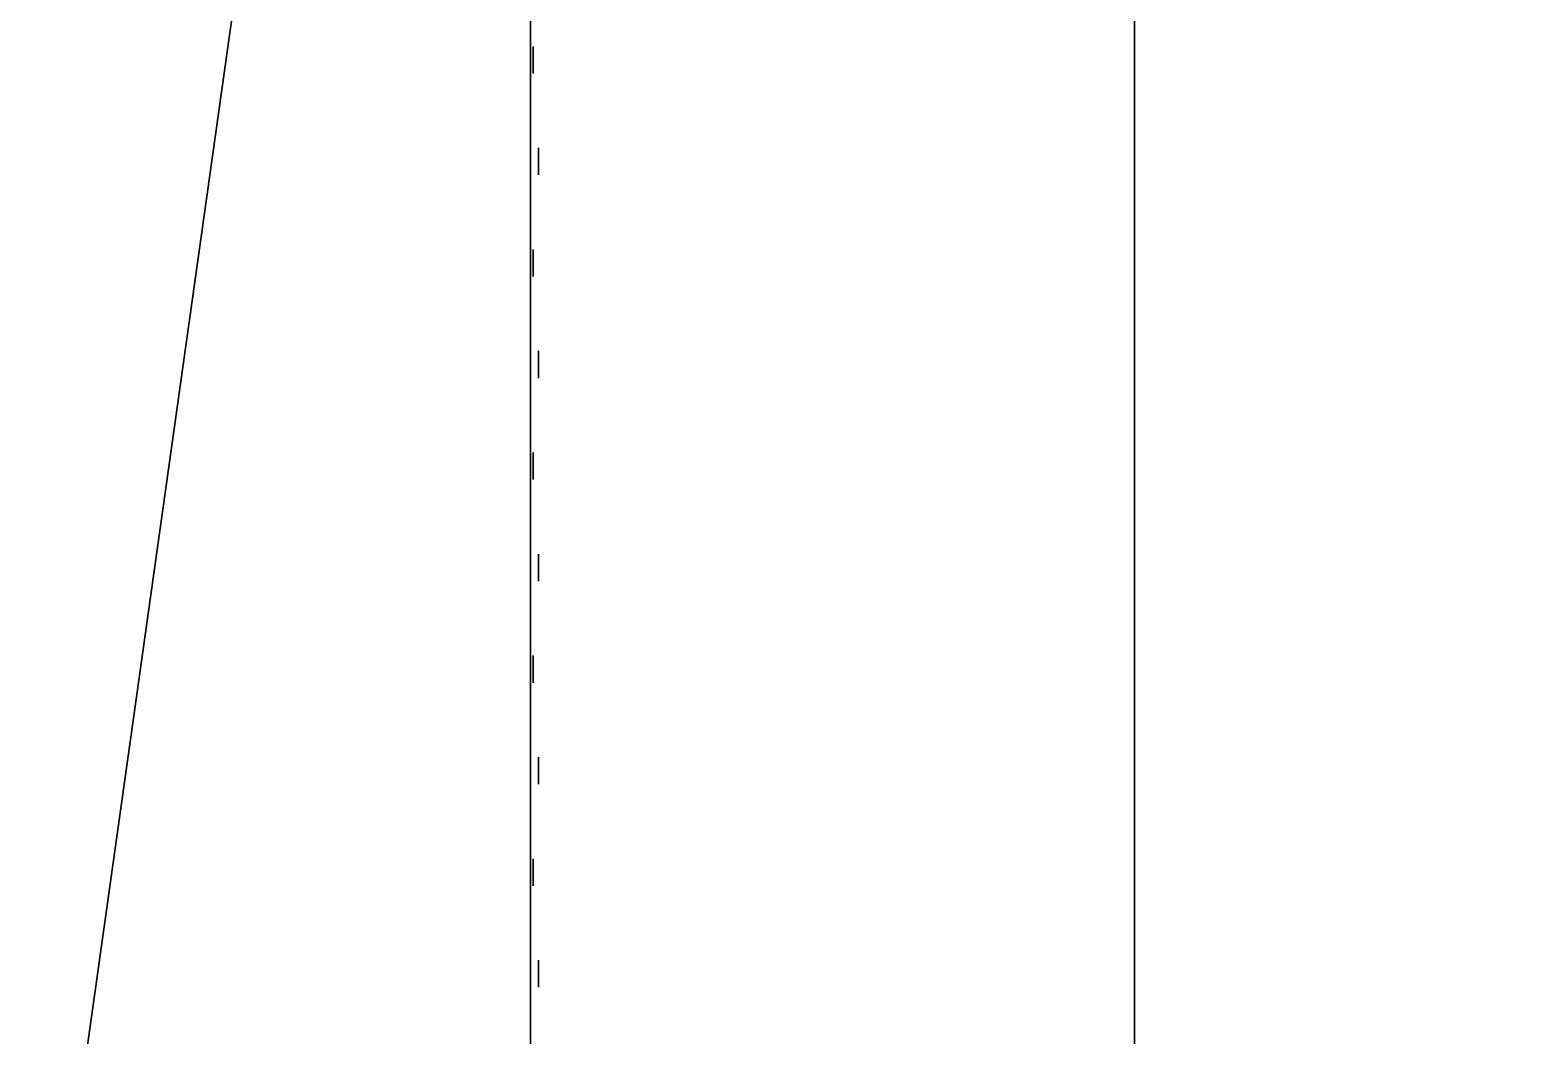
# Model space of a CAD drawing. Extents: x 0 to 67.4, y -34.2 to 0.
# Drawn here: x 56.35 to 61.89, y -28.01 to -24.3 of the extents above; entities that cross this region are included whole.
import ezdxf

# ---------------------------------------------------------------- set-up
doc = ezdxf.new("R2010")
doc.units = 0
doc.layers.get('0').update_dxf_attribs({"linetype": 'CONTINUOUS'})

msp = doc.modelspace()

# ---------------------------------------------------------------- meshes
at = {"color": 253, "linetype": 'BYBLOCK'}
mesh = msp.add_polyface(dxfattribs=at)
corners = [(44.451, -18.6555, 1.8039), (44.451, -16.4055, 1.8039), (44.451, -18.6555, 2.1789), (44.451, -16.4055, 2.1789), (42.201, -16.4055, 1.8039), (42.201, -16.4055, 2.1789), (42.201, -18.6555, 1.8039), (42.201, -18.6555, 2.1789), (44.326, -18.5305, 2.1789), (44.326, -16.5305, 2.1789), (44.326, -18.5305, 2.3039), (44.326, -16.5305, 2.3039), (42.326, -16.5305, 2.1789), (42.326, -16.5305, 2.3039), (42.326, -18.5305, 2.1789), (42.326, -18.5305, 2.3039), (44.451, -32.4055, 1.8039), (44.451, -30.1555, 1.8039), (44.451, -32.4055, 2.1789), (44.451, -30.1555, 2.1789), (42.201, -30.1555, 1.8039), (42.201, -30.1555, 2.1789), (42.201, -32.4055, 1.8039), (42.201, -32.4055, 2.1789), (44.326, -32.2805, 2.1789), (44.326, -30.2805, 2.1789), (44.326, -32.2805, 2.3039), (44.326, -30.2805, 2.3039), (42.326, -30.2805, 2.1789), (42.326, -30.2805, 2.3039), (42.326, -32.2805, 2.1789), (42.326, -32.2805, 2.3039), (58.201, -18.6555, 1.8039), (58.201, -16.4055, 1.8039), (58.201, -18.6555, 2.1789), (58.201, -16.4055, 2.1789), (55.951, -16.4055, 1.8039), (55.951, -16.4055, 2.1789), (55.951, -18.6555, 1.8039), (55.951, -18.6555, 2.1789), (58.076, -18.5305, 2.1789), (58.076, -16.5305, 2.1789), (58.076, -18.5305, 2.3039), (58.076, -16.5305, 2.3039), (56.076, -16.5305, 2.1789), (56.076, -16.5305, 2.3039), (56.076, -18.5305, 2.1789), (56.076, -18.5305, 2.3039), (56.076, -32.2805, 2.1789), (55.951, -32.4055, 2.1789), (58.076, -32.2805, 2.1789), (58.201, -32.4055, 2.1789), (56.076, -30.2805, 2.1789), (55.951, -30.1555, 2.1789), (58.076, -30.2805, 2.1789), (58.201, -30.1555, 2.1789), (58.076, -32.2805, 2.3039), (58.076, -30.2805, 2.3039), (56.076, -30.2805, 2.3039), (56.076, -32.2805, 2.3039), (58.201, -32.4055, 1.8039), (58.201, -30.1555, 1.8039), (55.951, -30.1555, 1.8039), (55.951, -32.4055, 1.8039)]
mesh.append_faces([[corners[k] for k in face] for face in [(0, 1, 2), (1, 4, 3), (4, 6, 5), (6, 0, 7), (8, 9, 10), (9, 12, 11), (12, 14, 13), (14, 8, 15), (9, 3, 12), (5, 12, 3), (14, 7, 8), (2, 8, 7), (16, 17, 18), (17, 20, 19), (20, 22, 21), (22, 16, 23), (24, 25, 26), (25, 28, 27), (28, 30, 29), (30, 24, 31), (25, 19, 28), (21, 28, 19), (30, 23, 24), (18, 24, 23), (32, 33, 34), (33, 36, 35), (36, 38, 37), (38, 32, 39), (40, 41, 42), (41, 44, 43), (44, 46, 45), (46, 40, 47), (41, 35, 44), (37, 44, 35), (46, 39, 40), (34, 40, 39), (48, 49, 50), (51, 50, 49), (54, 55, 52), (53, 52, 55), (50, 54, 56), (54, 52, 57), (52, 48, 58), (48, 50, 59), (60, 61, 51), (61, 62, 55), (62, 63, 53), (63, 60, 49)]], dxfattribs={"vtx1": -1, "color": 253})
mesh.append_faces([[corners[k] for k in face] for face in [(1, 3, 2), (4, 5, 3), (6, 7, 5), (0, 2, 7), (9, 11, 10), (12, 13, 11), (14, 15, 13), (8, 10, 15), (8, 2, 3), (3, 9, 8), (12, 5, 7), (7, 14, 12), (17, 19, 18), (20, 21, 19), (22, 23, 21), (16, 18, 23), (25, 27, 26), (28, 29, 27), (30, 31, 29), (24, 26, 31), (24, 18, 19), (19, 25, 24), (28, 21, 23), (23, 30, 28), (33, 35, 34), (36, 37, 35), (38, 39, 37), (32, 34, 39), (41, 43, 42), (44, 45, 43), (46, 47, 45), (40, 42, 47), (40, 34, 35), (35, 41, 40), (44, 37, 39), (39, 46, 44), (52, 53, 49), (49, 48, 52), (50, 51, 55), (55, 54, 50), (54, 57, 56), (52, 58, 57), (48, 59, 58), (50, 56, 59), (61, 55, 51), (62, 53, 55), (63, 49, 53), (60, 51, 49)]], dxfattribs={"vtx2": -1, "color": 253})
at = {"color": 0, "linetype": 'BYBLOCK'}
mesh = msp.add_polyface(dxfattribs=at)
corners = [(60.431, -34.1845, 3.6155), (60.431, -34.1845, 2.8655), (67.431, -34.1845, 1.8039), (67.431, -34.1845, 2.5539), (60.431, -16.4345, 2.8655), (60.431, -16.4345, 3.6155), (67.431, -16.4345, 2.5539), (55.951, -32.4055, 2.3039), (58.201, -32.4055, 2.3039), (55.951, -32.4055, 4.5539), (58.201, -32.4055, 4.5539), (58.201, -16.4055, 2.3039), (58.201, -16.4055, 4.5539), (56.047, -24.4055, 7.3289), (55.8926, -20.7241, 7.4289), (56.0418, -24.4055, 7.4289), (56.0418, -24.4055, 20.0039), (56.047, -24.4055, 20.1039), (55.8926, -28.087, 20.0039), (55.8958, -28.0877, 20.1039), (55.4461, -31.7443, 20.0039), (55.4433, -31.7451, 20.1039), (55.9258, -28.0877, 20.1039), (56.077, -24.4055, 20.1039), (56.0447, -24.4055, 20.4039), (55.8935, -28.2113, 20.4039), (55.4733, -31.7451, 20.1039), (55.441, -31.993, 20.4039), (56.1015, -24.4055, 18.9039), (55.9697, -21.1506, 18.9039), (56.0718, -24.4055, 20.0039), (55.9226, -28.087, 20.0039), (55.9697, -27.6605, 18.9039), (55.5751, -30.8941, 18.9039), (55.4761, -31.7443, 20.0039), (55.441, -28.1993, 20.4039), (55.441, -24.4055, 20.4039), (55.8926, -20.7241, 20.0039), (55.9239, -27.7063, 18.7742), (55.5497, -30.7319, 18.7742), (56.063, -24.4055, 18.7742), (56.0447, -24.4055, 7.0289), (55.8935, -28.2113, 7.0289), (55.441, -28.1993, 7.0289), (55.441, -24.4055, 7.0289), (55.9226, -28.087, 7.4289), (55.9697, -27.6605, 8.5289), (55.5751, -30.8941, 8.5289), (55.4761, -31.7443, 7.4289), (56.0718, -24.4055, 7.4289), (56.1015, -24.4055, 8.5289), (55.9697, -21.1506, 8.5289), (55.9258, -28.0877, 7.3289), (55.4733, -31.7451, 7.3289), (55.441, -31.993, 7.0289), (56.077, -24.4055, 7.3289), (55.8958, -28.0877, 7.3289), (55.8926, -28.087, 7.4289), (55.4461, -31.7443, 7.4289), (55.4433, -31.7451, 7.3289), (55.9239, -27.7063, 8.6586), (55.5497, -30.7319, 8.6586), (56.063, -24.4055, 8.6586)]
mesh.append_faces([[corners[k] for k in face] for face in [(16, 17, 18), (18, 19, 20), (32, 31, 33), (38, 32, 39), (40, 32, 38), (45, 47, 48), (42, 53, 54), (41, 52, 42), (56, 58, 59), (13, 57, 56), (46, 61, 47), (51, 62, 50)]], dxfattribs={"vtx0": -1, "vtx1": -1, "color": 0})
mesh.append_faces([[corners[k] for k in face] for face in [(13, 14, 15), (36, 35, 24), (43, 44, 41)]], dxfattribs={"vtx0": -1, "vtx1": -1, "vtx2": -1, "color": 0})
mesh.append_faces([[corners[k] for k in face] for face in [(18, 17, 19), (20, 19, 21), (22, 24, 25), (26, 25, 27), (33, 31, 34), (17, 16, 37), (39, 32, 33), (40, 29, 28), (45, 46, 47), (56, 57, 58), (13, 15, 57), (46, 60, 61), (46, 62, 60)]], dxfattribs={"vtx0": -1, "vtx2": -1, "color": 0})
mesh.append_faces([[corners[k] for k in face] for face in [(1, 0, 4), (0, 3, 5), (3, 2, 6), (7, 8, 9), (8, 11, 10)]], dxfattribs={"vtx1": -1, "color": 0})
mesh.append_faces([[corners[k] for k in face] for face in [(22, 23, 24), (26, 22, 25), (28, 29, 30), (30, 31, 28), (32, 28, 31), (25, 24, 35), (28, 32, 40), (41, 42, 43), (45, 49, 50), (50, 46, 45), (51, 50, 49), (52, 53, 42), (55, 52, 41), (46, 50, 62)]], dxfattribs={"vtx1": -1, "vtx2": -1, "color": 0})
mesh.append_faces([[corners[k] for k in face] for face in [(0, 1, 2), (2, 3, 0), (8, 10, 9), (9, 10, 12)]], dxfattribs={"vtx2": -1, "color": 0})
mesh = msp.add_polyface(dxfattribs=at)
corners = [(60.431, -16.4345, 3.6155), (60.431, -16.4345, 2.8655), (60.431, -34.1845, 3.6155), (67.431, -16.4345, 2.5539), (67.431, -16.4345, 1.8039), (67.431, -34.1845, 2.5539), (67.431, -34.1845, 1.8039), (55.701, -16.4055, 3.1789), (55.701, -16.4755, 3.2789), (55.701, -16.4055, 3.6789), (55.701, -16.4755, 3.5789), (55.951, -16.4055, 3.6789), (55.951, -16.4055, 3.1789), (58.201, -16.4055, 2.3039), (58.201, -16.4055, 4.5539), (58.201, -32.4055, 4.5539), (55.951, -16.4055, 2.3039), (55.951, -16.4055, 4.5539), (55.951, -32.4055, 4.5539), (56.047, -24.4055, 7.3289), (55.8958, -20.7233, 7.3289), (55.8926, -20.7241, 7.4289), (55.4433, -17.0659, 20.1039), (55.8958, -20.7233, 20.1039), (55.4461, -17.0668, 20.0039), (55.8926, -20.7241, 20.0039), (55.4733, -17.0659, 20.1039), (55.441, -16.818, 20.4039), (55.8935, -20.5998, 20.4039), (55.9258, -20.7233, 20.1039), (56.0447, -24.4055, 20.4039), (56.077, -24.4055, 20.1039), (55.4761, -17.0668, 20.0039), (55.9226, -20.7241, 20.0039), (55.5751, -17.9169, 18.9039), (55.9697, -21.1506, 18.9039), (56.0718, -24.4055, 20.0039), (55.441, -20.6118, 20.4039), (55.441, -24.4055, 20.4039), (56.047, -24.4055, 20.1039), (55.5695, -17.8791, 18.8963), (55.5442, -18.0422, 18.7668), (55.5647, -17.847, 18.8746), (55.5396, -18.011, 18.7456), (55.9239, -21.1048, 18.7742), (56.063, -24.4055, 18.7742), (55.5497, -18.0791, 18.7742), (55.8935, -20.5998, 7.0289), (56.0447, -24.4055, 7.0289), (55.441, -24.4055, 7.0289), (55.441, -20.6118, 7.0289), (55.441, -16.818, 7.0289), (56.0718, -24.4055, 7.4289), (55.9226, -20.7241, 7.4289), (55.9697, -21.1506, 8.5289), (55.4761, -17.0668, 7.4289), (55.5751, -17.9169, 8.5289), (55.9258, -20.7233, 7.3289), (56.077, -24.4055, 7.3289), (55.4733, -17.0659, 7.3289), (55.4433, -17.0659, 7.3289), (55.4461, -17.0668, 7.4289), (55.5695, -17.8791, 8.5365), (55.5647, -17.847, 8.5582), (55.5396, -18.011, 8.6871), (55.5442, -18.0422, 8.666), (55.9239, -21.1048, 8.6586), (56.063, -24.4055, 8.6586), (55.5497, -18.0791, 8.6586), (56.0418, -24.4055, 7.4289)]
mesh.append_faces([[corners[k] for k in face] for face in [(9, 11, 7), (12, 7, 11), (24, 23, 25), (26, 28, 29), (29, 30, 31), (34, 33, 35), (39, 25, 23), (44, 35, 45), (46, 35, 44), (47, 57, 48), (51, 59, 47), (69, 19, 21)]], dxfattribs={"vtx0": -1, "vtx1": -1, "color": 0})
mesh.append_faces([[corners[k] for k in face] for face in [(19, 20, 21), (37, 38, 28), (49, 50, 47)]], dxfattribs={"vtx0": -1, "vtx1": -1, "vtx2": -1, "color": 0})
mesh.append_faces([[corners[k] for k in face] for face in [(26, 27, 28), (29, 28, 30), (53, 56, 54), (48, 57, 58), (47, 59, 57), (20, 61, 21), (54, 66, 67), (54, 68, 66), (21, 19, 20)]], dxfattribs={"vtx0": -1, "vtx2": -1, "color": 0})
mesh.append_faces([[corners[k] for k in face] for face in [(0, 1, 2), (3, 4, 0), (1, 0, 4), (3, 0, 5), (4, 3, 6), (7, 8, 9), (10, 9, 8), (13, 16, 14)]], dxfattribs={"vtx1": -1, "color": 0})
mesh.append_faces([[corners[k] for k in face] for face in [(22, 23, 24), (32, 33, 34), (33, 36, 35), (28, 27, 37), (30, 28, 38), (40, 34, 41), (42, 40, 43), (34, 35, 46), (47, 48, 49), (51, 47, 50), (52, 53, 54), (53, 55, 56), (20, 60, 61), (62, 63, 64), (56, 62, 65), (54, 56, 68)]], dxfattribs={"vtx1": -1, "vtx2": -1, "color": 0})
mesh.append_faces([[corners[k] for k in face] for face in [(13, 14, 15), (16, 17, 14), (14, 17, 18)]], dxfattribs={"vtx2": -1, "color": 0})
at = {"color": 253, "linetype": 'BYBLOCK'}
mesh = msp.add_polyface(dxfattribs=at)
corners = [(58.231, -24.7372, 3.0789), (58.231, -24.7805, 3.0539), (58.231, -24.7305, 3.0539), (58.231, -24.7372, 3.0289), (58.211, -24.3622, 2.7039), (58.211, -24.4055, 2.6789), (58.211, -24.3555, 2.6789), (58.211, -24.3805, 2.7222), (58.211, -24.4055, 2.7289), (58.211, -24.4305, 2.7222), (58.211, -24.4488, 2.7039), (58.211, -24.4555, 2.6789), (58.211, -24.4488, 2.6539), (58.211, -24.4305, 2.6356), (58.211, -24.4055, 2.6289), (58.211, -24.3805, 2.6356), (58.211, -24.3622, 2.6539), (58.211, -24.3622, 3.4539), (58.211, -24.4055, 3.4289), (58.211, -24.3555, 3.4289), (58.211, -24.3805, 3.4722), (58.211, -24.4055, 3.4789), (58.211, -24.4305, 3.4722), (58.211, -24.4488, 3.4539), (58.211, -24.4555, 3.4289), (58.211, -24.4488, 3.4039), (58.211, -24.4305, 3.3856), (58.211, -24.4055, 3.3789), (58.211, -24.3805, 3.3856), (58.211, -24.3622, 3.4039), (58.211, -24.3622, 4.2039), (58.211, -24.4055, 4.1789), (58.211, -24.3555, 4.1789), (58.211, -24.3805, 4.2222), (58.211, -24.4055, 4.2289), (58.211, -24.4305, 4.2222), (58.211, -24.4488, 4.2039), (58.211, -24.4555, 4.1789), (58.211, -24.4488, 4.1539), (58.211, -24.4305, 4.1356), (58.211, -24.4055, 4.1289), (58.211, -24.3805, 4.1356), (58.211, -24.3622, 4.1539)]
mesh.append_faces([[corners[k] for k in face] for face in [(1, 3, 2), (5, 16, 6), (18, 29, 19), (31, 42, 32)]], dxfattribs={"color": 253})
mesh.append_faces([[corners[k] for k in face] for face in [(0, 1, 2), (4, 5, 6), (7, 5, 4), (8, 5, 7), (9, 5, 8), (10, 5, 9), (11, 5, 10), (12, 5, 11), (13, 5, 12), (14, 5, 13), (15, 5, 14), (16, 5, 15), (17, 18, 19), (20, 18, 17), (21, 18, 20), (22, 18, 21), (23, 18, 22), (24, 18, 23), (25, 18, 24), (26, 18, 25), (27, 18, 26), (28, 18, 27), (29, 18, 28), (30, 31, 32), (33, 31, 30), (34, 31, 33), (35, 31, 34), (36, 31, 35), (37, 31, 36), (38, 31, 37), (39, 31, 38), (40, 31, 39), (41, 31, 40), (42, 31, 41)]], dxfattribs={"vtx0": -1, "color": 253})
mesh = msp.add_polyface(dxfattribs=at)
corners = [(58.231, -24.7372, 3.8289), (58.231, -24.7805, 3.8039), (58.231, -24.7305, 3.8039), (58.231, -24.7555, 3.8472), (58.231, -24.7805, 3.8539), (58.231, -24.8055, 3.8472), (58.231, -24.8238, 3.8289), (58.231, -24.8305, 3.8039), (58.231, -24.8238, 3.7789), (58.231, -24.8055, 3.7606), (58.231, -24.7805, 3.7539), (58.231, -24.7555, 3.7606), (58.231, -24.7372, 3.7789), (58.231, -24.7555, 3.0972), (58.231, -24.7805, 3.0539), (58.231, -24.7372, 3.0789), (58.231, -24.7805, 3.1039), (58.231, -24.8055, 3.0972), (58.231, -24.8238, 3.0789), (58.231, -24.8305, 3.0539), (58.231, -24.8238, 3.0289), (58.231, -24.8055, 3.0106), (58.231, -24.7805, 3.0039), (58.231, -24.7555, 3.0106), (58.231, -24.7372, 3.0289), (58.211, -25.1122, 2.7039), (58.211, -25.1555, 2.6789), (58.211, -25.1055, 2.6789), (58.211, -25.1305, 2.7222), (58.211, -25.1122, 2.6539), (58.211, -25.1305, 2.6356), (58.211, -25.1122, 3.4539), (58.211, -25.1555, 3.4289), (58.211, -25.1055, 3.4289), (58.211, -25.1305, 3.4722), (58.211, -25.1305, 3.3856), (58.211, -25.1555, 3.3789), (58.211, -25.1122, 3.4039), (58.211, -25.1122, 4.2039), (58.211, -25.1555, 4.1789), (58.211, -25.1055, 4.1789), (58.211, -25.1305, 4.2222), (58.211, -25.1555, 4.2289), (58.211, -25.1305, 4.1356), (58.211, -25.1555, 4.1289), (58.211, -25.1122, 4.1539)]
mesh.append_faces([[corners[k] for k in face] for face in [(1, 12, 2), (26, 29, 27), (32, 37, 33), (39, 45, 40)]], dxfattribs={"color": 253})
mesh.append_faces([[corners[k] for k in face] for face in [(0, 1, 2), (3, 1, 0), (4, 1, 3), (5, 1, 4), (6, 1, 5), (7, 1, 6), (8, 1, 7), (9, 1, 8), (10, 1, 9), (11, 1, 10), (12, 1, 11), (13, 14, 15), (16, 14, 13), (17, 14, 16), (18, 14, 17), (19, 14, 18), (20, 14, 19), (21, 14, 20), (22, 14, 21), (23, 14, 22), (24, 14, 23), (25, 26, 27), (28, 26, 25), (29, 26, 30), (31, 32, 33), (34, 32, 31), (35, 32, 36), (37, 32, 35), (38, 39, 40), (41, 39, 38), (42, 39, 41), (43, 39, 44), (45, 39, 43)]], dxfattribs={"vtx0": -1, "color": 253})
mesh = msp.add_polyface(dxfattribs=at)
corners = [(58.231, -25.4872, 3.8289), (58.231, -25.5305, 3.8039), (58.231, -25.4805, 3.8039), (58.231, -25.5055, 3.8472), (58.231, -25.5305, 3.8539), (58.231, -25.5555, 3.8472), (58.231, -25.5305, 3.7539), (58.231, -25.5555, 3.7606), (58.231, -25.5055, 3.7606), (58.231, -25.4872, 3.7789), (58.231, -25.4872, 3.0789), (58.231, -25.5305, 3.0539), (58.231, -25.4805, 3.0539), (58.231, -25.5055, 3.0972), (58.231, -25.5305, 3.1039), (58.231, -25.5555, 3.0972), (58.231, -25.5555, 3.0106), (58.231, -25.5738, 3.0289), (58.231, -25.5305, 3.0039), (58.231, -25.5055, 3.0106), (58.231, -25.4872, 3.0289), (58.211, -25.1555, 2.7289), (58.211, -25.1555, 2.6789), (58.211, -25.1305, 2.7222), (58.211, -25.1805, 2.7222), (58.211, -25.1988, 2.7039), (58.211, -25.2055, 2.6789), (58.211, -25.1988, 2.6539), (58.211, -25.1805, 2.6356), (58.211, -25.1555, 2.6289), (58.211, -25.1305, 2.6356), (58.211, -25.1555, 3.4789), (58.211, -25.1555, 3.4289), (58.211, -25.1305, 3.4722), (58.211, -25.1805, 3.4722), (58.211, -25.1988, 3.4539), (58.211, -25.2055, 3.4289), (58.211, -25.1988, 3.4039), (58.211, -25.1805, 3.3856), (58.211, -25.1555, 3.3789), (58.211, -25.1805, 4.2222), (58.211, -25.1555, 4.1789), (58.211, -25.1555, 4.2289), (58.211, -25.1988, 4.2039), (58.211, -25.2055, 4.1789), (58.211, -25.1988, 4.1539), (58.211, -25.1805, 4.1356), (58.211, -25.1555, 4.1289)]
mesh.append_faces([[corners[k] for k in face] for face in [(1, 9, 2), (11, 20, 12)]], dxfattribs={"color": 253})
mesh.append_faces([[corners[k] for k in face] for face in [(0, 1, 2), (3, 1, 0), (4, 1, 3), (5, 1, 4), (6, 1, 7), (8, 1, 6), (9, 1, 8), (10, 11, 12), (13, 11, 10), (14, 11, 13), (15, 11, 14), (16, 11, 17), (18, 11, 16), (19, 11, 18), (20, 11, 19), (21, 22, 23), (24, 22, 21), (25, 22, 24), (26, 22, 25), (27, 22, 26), (28, 22, 27), (29, 22, 28), (30, 22, 29), (31, 32, 33), (34, 32, 31), (35, 32, 34), (36, 32, 35), (37, 32, 36), (38, 32, 37), (39, 32, 38), (40, 41, 42), (43, 41, 40), (44, 41, 43), (45, 41, 44), (46, 41, 45), (47, 41, 46)]], dxfattribs={"vtx0": -1, "color": 253})
mesh = msp.add_polyface(dxfattribs=at)
corners = [(58.231, -25.5738, 3.8289), (58.231, -25.5305, 3.8039), (58.231, -25.5555, 3.8472), (58.231, -25.5805, 3.8039), (58.231, -25.5738, 3.7789), (58.231, -25.5555, 3.7606), (58.231, -25.5738, 3.0789), (58.231, -25.5305, 3.0539), (58.231, -25.5555, 3.0972), (58.231, -25.5805, 3.0539), (58.231, -25.5738, 3.0289), (58.211, -25.8622, 2.7039), (58.211, -25.9055, 2.6789), (58.211, -25.8555, 2.6789), (58.211, -25.8805, 2.7222), (58.211, -25.9055, 2.7289), (58.211, -25.9305, 2.7222), (58.211, -25.9488, 2.7039), (58.211, -25.9305, 2.6356), (58.211, -25.9488, 2.6539), (58.211, -25.9055, 2.6289), (58.211, -25.8805, 2.6356), (58.211, -25.8622, 2.6539), (58.211, -25.8622, 3.4539), (58.211, -25.9055, 3.4289), (58.211, -25.8555, 3.4289), (58.211, -25.8805, 3.4722), (58.211, -25.9055, 3.4789), (58.211, -25.9305, 3.4722), (58.211, -25.9488, 3.4539), (58.211, -25.9305, 3.3856), (58.211, -25.9488, 3.4039), (58.211, -25.9055, 3.3789), (58.211, -25.8805, 3.3856), (58.211, -25.8622, 3.4039), (58.211, -25.8622, 4.2039), (58.211, -25.9055, 4.1789), (58.211, -25.8555, 4.1789), (58.211, -25.8805, 4.2222), (58.211, -25.9055, 4.2289), (58.211, -25.9305, 4.2222), (58.211, -25.9488, 4.2039), (58.211, -25.9305, 4.1356), (58.211, -25.9488, 4.1539), (58.211, -25.9055, 4.1289), (58.211, -25.8805, 4.1356), (58.211, -25.8622, 4.1539)]
mesh.append_faces([[corners[k] for k in face] for face in [(12, 22, 13), (24, 34, 25), (36, 46, 37)]], dxfattribs={"color": 253})
mesh.append_faces([[corners[k] for k in face] for face in [(0, 1, 2), (3, 1, 0), (4, 1, 3), (5, 1, 4), (6, 7, 8), (9, 7, 6), (10, 7, 9), (11, 12, 13), (14, 12, 11), (15, 12, 14), (16, 12, 15), (17, 12, 16), (18, 12, 19), (20, 12, 18), (21, 12, 20), (22, 12, 21), (23, 24, 25), (26, 24, 23), (27, 24, 26), (28, 24, 27), (29, 24, 28), (30, 24, 31), (32, 24, 30), (33, 24, 32), (34, 24, 33), (35, 36, 37), (38, 36, 35), (39, 36, 38), (40, 36, 39), (41, 36, 40), (42, 36, 43), (44, 36, 42), (45, 36, 44), (46, 36, 45)]], dxfattribs={"vtx0": -1, "color": 253})
mesh = msp.add_polyface(dxfattribs=at)
corners = [(58.231, -26.2372, 3.8289), (58.231, -26.2805, 3.8039), (58.231, -26.2305, 3.8039), (58.231, -26.2555, 3.8472), (58.231, -26.2805, 3.8539), (58.231, -26.3055, 3.8472), (58.231, -26.3238, 3.8289), (58.231, -26.3305, 3.8039), (58.231, -26.3238, 3.7789), (58.231, -26.3055, 3.7606), (58.231, -26.2805, 3.7539), (58.231, -26.2555, 3.7606), (58.231, -26.2372, 3.7789), (58.231, -26.2372, 3.0789), (58.231, -26.2805, 3.0539), (58.231, -26.2305, 3.0539), (58.231, -26.2555, 3.0972), (58.231, -26.2805, 3.1039), (58.231, -26.3055, 3.0972), (58.231, -26.3238, 3.0789), (58.231, -26.3305, 3.0539), (58.231, -26.3238, 3.0289), (58.231, -26.3055, 3.0106), (58.231, -26.2805, 3.0039), (58.231, -26.2555, 3.0106), (58.231, -26.2372, 3.0289), (58.211, -25.9555, 2.6789), (58.211, -25.9055, 2.6789), (58.211, -25.9488, 2.7039), (58.211, -25.9488, 2.6539), (58.211, -25.9555, 3.4289), (58.211, -25.9055, 3.4289), (58.211, -25.9488, 3.4539), (58.211, -25.9488, 3.4039), (58.211, -25.9555, 4.1789), (58.211, -25.9055, 4.1789), (58.211, -25.9488, 4.2039), (58.211, -25.9488, 4.1539), (58.211, -26.6122, 2.7039), (58.211, -26.6555, 2.6789), (58.211, -26.6055, 2.6789), (58.211, -26.6122, 2.6539), (58.211, -26.6122, 3.4539), (58.211, -26.6555, 3.4289), (58.211, -26.6055, 3.4289), (58.211, -26.6122, 3.4039), (58.211, -26.6122, 4.2039), (58.211, -26.6555, 4.1789), (58.211, -26.6055, 4.1789), (58.211, -26.6305, 4.2222), (58.211, -26.6122, 4.1539), (58.211, -26.6305, 4.1356)]
mesh.append_faces([[corners[k] for k in face] for face in [(1, 12, 2), (14, 25, 15), (39, 41, 40), (43, 45, 44), (47, 50, 48)]], dxfattribs={"color": 253})
mesh.append_faces([[corners[k] for k in face] for face in [(0, 1, 2), (3, 1, 0), (4, 1, 3), (5, 1, 4), (6, 1, 5), (7, 1, 6), (8, 1, 7), (9, 1, 8), (10, 1, 9), (11, 1, 10), (12, 1, 11), (13, 14, 15), (16, 14, 13), (17, 14, 16), (18, 14, 17), (19, 14, 18), (20, 14, 19), (21, 14, 20), (22, 14, 21), (23, 14, 22), (24, 14, 23), (25, 14, 24), (26, 27, 28), (29, 27, 26), (30, 31, 32), (33, 31, 30), (34, 35, 36), (37, 35, 34), (38, 39, 40), (42, 43, 44), (46, 47, 48), (49, 47, 46), (50, 47, 51)]], dxfattribs={"vtx0": -1, "color": 253})
mesh = msp.add_polyface(dxfattribs=at)
corners = [(58.231, -26.9872, 3.8289), (58.231, -27.0305, 3.8039), (58.231, -26.9805, 3.8039), (58.231, -27.0055, 3.8472), (58.231, -26.9872, 3.7789), (58.231, -27.0055, 3.7606), (58.231, -26.9872, 3.0789), (58.231, -27.0305, 3.0539), (58.231, -26.9805, 3.0539), (58.231, -27.0055, 3.0972), (58.231, -27.0055, 3.0106), (58.231, -27.0305, 3.0039), (58.231, -26.9872, 3.0289), (58.211, -26.6305, 2.7222), (58.211, -26.6555, 2.6789), (58.211, -26.6122, 2.7039), (58.211, -26.6555, 2.7289), (58.211, -26.6805, 2.7222), (58.211, -26.6988, 2.7039), (58.211, -26.7055, 2.6789), (58.211, -26.6988, 2.6539), (58.211, -26.6805, 2.6356), (58.211, -26.6555, 2.6289), (58.211, -26.6305, 2.6356), (58.211, -26.6122, 2.6539), (58.211, -26.6305, 3.4722), (58.211, -26.6555, 3.4289), (58.211, -26.6122, 3.4539), (58.211, -26.6555, 3.4789), (58.211, -26.6805, 3.4722), (58.211, -26.6988, 3.4539), (58.211, -26.7055, 3.4289), (58.211, -26.6988, 3.4039), (58.211, -26.6805, 3.3856), (58.211, -26.6555, 3.3789), (58.211, -26.6305, 3.3856), (58.211, -26.6122, 3.4039), (58.211, -26.6555, 4.2289), (58.211, -26.6555, 4.1789), (58.211, -26.6305, 4.2222), (58.211, -26.6805, 4.2222), (58.211, -26.6988, 4.2039), (58.211, -26.7055, 4.1789), (58.211, -26.6988, 4.1539), (58.211, -26.6805, 4.1356), (58.211, -26.6555, 4.1289), (58.211, -26.6305, 4.1356)]
mesh.append_faces([[corners[k] for k in face] for face in [(1, 4, 2), (7, 12, 8)]], dxfattribs={"color": 253})
mesh.append_faces([[corners[k] for k in face] for face in [(0, 1, 2), (3, 1, 0), (4, 1, 5), (6, 7, 8), (9, 7, 6), (10, 7, 11), (12, 7, 10), (13, 14, 15), (16, 14, 13), (17, 14, 16), (18, 14, 17), (19, 14, 18), (20, 14, 19), (21, 14, 20), (22, 14, 21), (23, 14, 22), (24, 14, 23), (25, 26, 27), (28, 26, 25), (29, 26, 28), (30, 26, 29), (31, 26, 30), (32, 26, 31), (33, 26, 32), (34, 26, 33), (35, 26, 34), (36, 26, 35), (37, 38, 39), (40, 38, 37), (41, 38, 40), (42, 38, 41), (43, 38, 42), (44, 38, 43), (45, 38, 44), (46, 38, 45)]], dxfattribs={"vtx0": -1, "color": 253})
mesh = msp.add_polyface(dxfattribs=at)
corners = [(58.231, -27.0305, 3.8539), (58.231, -27.0305, 3.8039), (58.231, -27.0055, 3.8472), (58.231, -27.0555, 3.8472), (58.231, -27.0738, 3.8289), (58.231, -27.0805, 3.8039), (58.231, -27.0738, 3.7789), (58.231, -27.0555, 3.7606), (58.231, -27.0305, 3.7539), (58.231, -27.0055, 3.7606), (58.231, -27.0305, 3.1039), (58.231, -27.0305, 3.0539), (58.231, -27.0055, 3.0972), (58.231, -27.0555, 3.0972), (58.231, -27.0738, 3.0789), (58.231, -27.0805, 3.0539), (58.231, -27.0738, 3.0289), (58.231, -27.0555, 3.0106), (58.231, -27.0305, 3.0039), (58.211, -27.3622, 2.7039), (58.211, -27.4055, 2.6789), (58.211, -27.3555, 2.6789), (58.211, -27.3805, 2.7222), (58.211, -27.4055, 2.7289), (58.211, -27.4055, 2.6289), (58.211, -27.4305, 2.6356), (58.211, -27.3805, 2.6356), (58.211, -27.3622, 2.6539), (58.211, -27.3622, 3.4539), (58.211, -27.4055, 3.4289), (58.211, -27.3555, 3.4289), (58.211, -27.3805, 3.4722), (58.211, -27.4055, 3.4789), (58.211, -27.4305, 3.4722), (58.211, -27.4055, 3.3789), (58.211, -27.4305, 3.3856), (58.211, -27.3805, 3.3856), (58.211, -27.3622, 3.4039), (58.211, -27.3622, 4.2039), (58.211, -27.4055, 4.1789), (58.211, -27.3555, 4.1789), (58.211, -27.3805, 4.2222), (58.211, -27.4055, 4.2289), (58.211, -27.4305, 4.2222), (58.211, -27.4055, 4.1289), (58.211, -27.4305, 4.1356), (58.211, -27.3805, 4.1356), (58.211, -27.3622, 4.1539)]
mesh.append_faces([[corners[k] for k in face] for face in [(20, 27, 21), (29, 37, 30), (39, 47, 40)]], dxfattribs={"color": 253})
mesh.append_faces([[corners[k] for k in face] for face in [(0, 1, 2), (3, 1, 0), (4, 1, 3), (5, 1, 4), (6, 1, 5), (7, 1, 6), (8, 1, 7), (9, 1, 8), (10, 11, 12), (13, 11, 10), (14, 11, 13), (15, 11, 14), (16, 11, 15), (17, 11, 16), (18, 11, 17), (19, 20, 21), (22, 20, 19), (23, 20, 22), (24, 20, 25), (26, 20, 24), (27, 20, 26), (28, 29, 30), (31, 29, 28), (32, 29, 31), (33, 29, 32), (34, 29, 35), (36, 29, 34), (37, 29, 36), (38, 39, 40), (41, 39, 38), (42, 39, 41), (43, 39, 42), (44, 39, 45), (46, 39, 44), (47, 39, 46)]], dxfattribs={"vtx0": -1, "color": 253})
mesh = msp.add_polyface(dxfattribs=at)
corners = [(58.231, -27.7372, 3.8289), (58.231, -27.7805, 3.8039), (58.231, -27.7305, 3.8039), (58.231, -27.7555, 3.8472), (58.231, -27.7805, 3.8539), (58.231, -27.8055, 3.8472), (58.231, -27.8238, 3.8289), (58.231, -27.8305, 3.8039), (58.231, -27.8238, 3.7789), (58.231, -27.8055, 3.7606), (58.231, -27.7805, 3.7539), (58.231, -27.7555, 3.7606), (58.231, -27.7372, 3.7789), (58.231, -27.7372, 3.0789), (58.231, -27.7805, 3.0539), (58.231, -27.7305, 3.0539), (58.231, -27.7555, 3.0972), (58.231, -27.7805, 3.1039), (58.231, -27.8055, 3.0972), (58.231, -27.8238, 3.0789), (58.231, -27.8305, 3.0539), (58.231, -27.8238, 3.0289), (58.231, -27.8055, 3.0106), (58.231, -27.7805, 3.0039), (58.231, -27.7555, 3.0106), (58.231, -27.7372, 3.0289), (58.211, -27.4305, 2.7222), (58.211, -27.4055, 2.6789), (58.211, -27.4055, 2.7289), (58.211, -27.4488, 2.7039), (58.211, -27.4555, 2.6789), (58.211, -27.4488, 2.6539), (58.211, -27.4305, 2.6356), (58.211, -27.4488, 3.4539), (58.211, -27.4055, 3.4289), (58.211, -27.4305, 3.4722), (58.211, -27.4555, 3.4289), (58.211, -27.4488, 3.4039), (58.211, -27.4305, 3.3856), (58.211, -27.4488, 4.2039), (58.211, -27.4055, 4.1789), (58.211, -27.4305, 4.2222), (58.211, -27.4555, 4.1789), (58.211, -27.4488, 4.1539), (58.211, -27.4305, 4.1356)]
mesh.append_faces([[corners[k] for k in face] for face in [(1, 12, 2), (14, 25, 15)]], dxfattribs={"color": 253})
mesh.append_faces([[corners[k] for k in face] for face in [(0, 1, 2), (3, 1, 0), (4, 1, 3), (5, 1, 4), (6, 1, 5), (7, 1, 6), (8, 1, 7), (9, 1, 8), (10, 1, 9), (11, 1, 10), (12, 1, 11), (13, 14, 15), (16, 14, 13), (17, 14, 16), (18, 14, 17), (19, 14, 18), (20, 14, 19), (21, 14, 20), (22, 14, 21), (23, 14, 22), (24, 14, 23), (25, 14, 24), (26, 27, 28), (29, 27, 26), (30, 27, 29), (31, 27, 30), (32, 27, 31), (33, 34, 35), (36, 34, 33), (37, 34, 36), (38, 34, 37), (39, 40, 41), (42, 40, 39), (43, 40, 42), (44, 40, 43)]], dxfattribs={"vtx0": -1, "color": 253})

doc.saveas('drawing.dxf')
